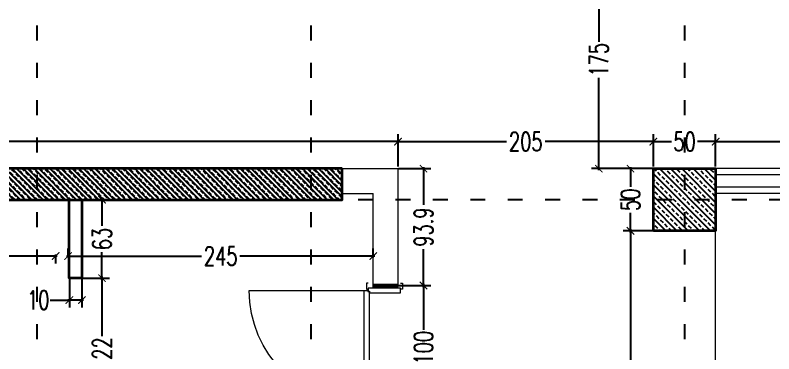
# Model space of a CAD drawing. Header units: centimetres. Extents: x -3207095 to 15275363, y -32656 to 4798027.
# Drawn here: x 693811 to 694420, y 4471354 to 4471626 of the extents above; entities that cross this region are included whole.
import ezdxf

# ---------------------------------------------------------------- set-up
doc = ezdxf.new("R2010")
doc.units = ezdxf.units.CM
doc.linetypes.add('ACAD_ISO03W100', pattern=[30, 12, -18])
doc.linetypes.add('DUZ', pattern=[500, 500])
doc.layers.get('0').update_dxf_attribs({"color": 1, "linetype": 'DUZ'})
doc.layers.add('DIM', color=1, linetype='DUZ')
doc.layers.add('KOLTAR_F', color=145, linetype='Continuous')
for name, color, linetype, lineweight in [('DUV', 220, 'Continuous', 50), ('DUVAR', 7, 'Continuous', 35), ('iç duvar', 7, 'Continuous', 50), ('KAPEN', 151, 'Continuous', 9), ('KOLON_F', 3, 'Continuous', 35)]:
    doc.layers.add(name, color=color, linetype=linetype, lineweight=lineweight)
doc.styles.add('DIM', font='ROMANSTW.SHX', dxfattribs={"width": 0.7})
doc.dimstyles.new('1_100', dxfattribs={"dimtxt": 15, "dimasz": 6, "dimexe": 6, "dimexo": 0, "dimgap": 2, "dimtad": 0, "dimdec": 1, "dimzin": 11, "dimdsep": 46, "dimtxsty": 'DIM', "dimblk": 'ARCHTICK', "dimcen": 3, "dimdle": 1.25, "dimclrt": 2, "dimadec": 0, "dimazin": 0, "dimtfac": 1.25, "dimtdec": 1, "dimtix": 1, "dimtofl": 0, "dimtmove": 1, "dimatfit": 3, "dimldrblk": 'ARCHTICK', "dimfxl": 20, "dimfxlon": 1, "dimtolj": 1, "dimtzin": 0, "dimarcsym": 0})
pattern_1 = [(135, (5198955.835, 3810869.321), (-4.4901280605, -4.4901280605), []), (135, (5198955.835, 3810873.811), (-4.4901280605, -4.4901280605), [3.175, -1.5875])]

# ---------------------------------------------------------------- blocks, each defined once
blk = doc.blocks.new('K210')
for p, q in [((0.04, 0.985), (0.04, 0.032)), ((0.96, 0.032), (0.96, 0.065)), ((0.04, 0.032), (0.047, 0.032)), ((0.047, 0.032), (0.047, 0.022)), ((0.047, 0.022), (0.953, 0.022)), ((0.953, 0.032), (0.96, 0.032)), ((0.953, 0.022), (0.953, 0.032))]:
    blk.add_line(p, q)
for points in [[(0.04, 0.065), (0.96, 0.065)], [(-0.02, 0.03), (-0.02, 0.045), (0.03, 0.045), (0.03, 0.03)], [(1.02, 0.03), (1.02, 0.045), (0.97, 0.045), (0.97, 0.03)], [(0.02, -0.19), (0, -0.19), (0.02, -0.01), (0, -0.01)], [(0.98, -0.19), (1, -0.19), (0.98, -0.01), (1, -0.01)], [(-0.02, -0.23), (-0.02, -0.245), (0.03, -0.245), (0.03, -0.23)], [(1.02, -0.23), (1.02, -0.245), (0.97, -0.245), (0.97, -0.23)]]:
    blk.add_lwpolyline(points)
for points in [[(0.02, 0.03), (0.045, 0.03), (0.045, 0.02), (0.06, 0.02), (0.06, -0.23), (0.02, -0.23)], [(0.98, 0.03), (0.955, 0.03), (0.955, 0.02), (0.94, 0.02), (0.94, -0.23), (0.98, -0.23)]]:
    blk.add_lwpolyline(points, close=True)
blk.add_arc((0.04, 0.065), 0.92, 0, 90)
blk = doc.blocks.new('_ArchTick')
at = {"color": 0, "linetype": 'ByBlock', "const_width": 0.15}
blk.add_lwpolyline([(-0.5, -0.5), (0.5, 0.5)], dxfattribs=at)
blk = doc.blocks.new('*D591')
at = {"layer": 'Defpoints', "color": 0, "linetype": 'Continuous', "lineweight": 5, "transparency": 16777216}
for p in [(694323.37, 4472560.62), (694143.37, 4472542.8), (694323.37, 127.65)]:
    blk.add_point(p, dxfattribs=at)
at = {"layer": 'DIM', "color": 0, "linetype": 'Continuous', "lineweight": -2, "transparency": 16777216}
for p, q in [((694143.37, 4472542.8), (694143.37, 4472566.62)), ((694323.37, 4472540.62), (694323.37, 4472566.62)), ((694142.12, 4472560.62), (694218.87, 4472560.62)), ((694324.62, 4472560.62), (694247.87, 4472560.62))]:
    blk.add_line(p, q, dxfattribs=at)
at = {"layer": 'DIM', "color": 0, "linetype": 'Continuous', "lineweight": -2, "transparency": 16777216, "xscale": 6, "yscale": 6, "zscale": 6, "rotation": 180}
blk.add_blockref('_ArchTick', (694143.37, 4472560.62), dxfattribs=at)
at = {"layer": 'DIM', "color": 0, "linetype": 'Continuous', "lineweight": -2, "transparency": 16777216, "xscale": 6, "yscale": 6, "zscale": 6}
blk.add_blockref('_ArchTick', (694323.37, 4472560.62), dxfattribs=at)
at = {"layer": 'DIM', "color": 2, "linetype": 'Continuous', "lineweight": 5, "transparency": 16777216, "insert": (694233.37, 4472560.62), "char_height": 15, "attachment_point": 5, "style": 'DIM'}
blk.add_mtext('\\A1;180', dxfattribs=at)
blk = doc.blocks.new('*D1195')
at = {"layer": 'Defpoints', "color": 0, "linetype": 'Continuous', "lineweight": 5, "transparency": 16777216}
for p in [(694118.37, 4471408.91), (694138.78, 4471408.91), (694118.37, 4471308.91)]:
    blk.add_point(p, dxfattribs=at)
at = {"layer": 'DIM', "color": 0, "linetype": 'Continuous', "lineweight": -2, "transparency": 16777216}
for p, q in [((694138.78, 4471410.16), (694138.78, 4471373.41)), ((694118.78, 4471408.91), (694144.78, 4471408.91)), ((694138.78, 4471307.66), (694138.78, 4471344.41)), ((694118.78, 4471308.91), (694144.78, 4471308.91))]:
    blk.add_line(p, q, dxfattribs=at)
at = {"layer": 'DIM', "color": 0, "linetype": 'Continuous', "lineweight": -2, "transparency": 16777216, "xscale": 6, "yscale": 6, "zscale": 6}
for p, rotation in [((694138.78, 4471408.91), 90), ((694138.78, 4471308.91), 270)]:
    blk.add_blockref('_ArchTick', p, dxfattribs=dict(at, rotation=rotation))
at = {"layer": 'DIM', "color": 2, "linetype": 'Continuous', "lineweight": 5, "transparency": 16777216, "insert": (694138.78, 4471358.91), "char_height": 15, "attachment_point": 5, "rotation": 90, "style": 'DIM'}
blk.add_mtext('\\A1;100', dxfattribs=at)
blk = doc.blocks.new('*D1196')
at = {"layer": 'Defpoints', "color": 0, "linetype": 'Continuous', "lineweight": 5, "transparency": 16777216}
for p in [(694118.37, 4471502.8), (694138.78, 4471502.8), (694118.37, 4471408.91)]:
    blk.add_point(p, dxfattribs=at)
at = {"layer": 'DIM', "color": 0, "linetype": 'Continuous', "lineweight": -2, "transparency": 16777216}
for p, q in [((694118.78, 4471502.8), (694144.78, 4471502.8)), ((694138.78, 4471504.05), (694138.78, 4471473.6)), ((694138.78, 4471407.66), (694138.78, 4471438.1)), ((694118.78, 4471408.91), (694144.78, 4471408.91))]:
    blk.add_line(p, q, dxfattribs=at)
at = {"layer": 'DIM', "color": 0, "linetype": 'Continuous', "lineweight": -2, "transparency": 16777216, "xscale": 6, "yscale": 6, "zscale": 6}
for p, rotation in [((694138.78, 4471502.8), 90), ((694138.78, 4471408.91), 270)]:
    blk.add_blockref('_ArchTick', p, dxfattribs=dict(at, rotation=rotation))
at = {"layer": 'DIM', "color": 2, "linetype": 'Continuous', "lineweight": 5, "transparency": 16777216, "insert": (694138.78, 4471455.85), "char_height": 15, "attachment_point": 5, "rotation": 90, "style": 'DIM'}
blk.add_mtext('\\A1;93.9', dxfattribs=at)
blk = doc.blocks.new('*D1199')
at = {"layer": 'Defpoints', "color": 0, "linetype": 'Continuous', "lineweight": 5, "transparency": 16777216}
for p in [(694118.37, 4471524.49), (693303.37, 4471502.8), (694118.37, 4471502.8)]:
    blk.add_point(p, dxfattribs=at)
at = {"layer": 'DIM', "color": 0, "linetype": 'Continuous', "lineweight": -2, "transparency": 16777216}
for p, q in [((693303.37, 4471504.49), (693303.37, 4471530.49)), ((694118.37, 4471504.49), (694118.37, 4471530.49)), ((693302.12, 4471524.49), (693696.37, 4471524.49)), ((694119.62, 4471524.49), (693725.37, 4471524.49))]:
    blk.add_line(p, q, dxfattribs=at)
at = {"layer": 'DIM', "color": 0, "linetype": 'Continuous', "lineweight": -2, "transparency": 16777216, "xscale": 6, "yscale": 6, "zscale": 6, "rotation": 180}
blk.add_blockref('_ArchTick', (693303.37, 4471524.49), dxfattribs=at)
at = {"layer": 'DIM', "color": 0, "linetype": 'Continuous', "lineweight": -2, "transparency": 16777216, "xscale": 6, "yscale": 6, "zscale": 6}
blk.add_blockref('_ArchTick', (694118.37, 4471524.49), dxfattribs=at)
at = {"layer": 'DIM', "color": 2, "linetype": 'Continuous', "lineweight": 5, "transparency": 16777216, "insert": (693710.87, 4471524.49), "char_height": 15, "attachment_point": 5, "style": 'DIM'}
blk.add_mtext('\\A1;815', dxfattribs=at)
blk = doc.blocks.new('*D1122')
at = {"layer": 'Defpoints', "color": 0, "linetype": 'Continuous', "lineweight": 5, "transparency": 16777216}
for p in [(693303.37, 4471432.58), (693303.37, 4471431.49), (693843.37, 4471433.8)]:
    blk.add_point(p, dxfattribs=at)
at = {"layer": 'DIM', "color": 0, "linetype": 'Continuous', "lineweight": -2, "transparency": 16777216}
for p, q in [((693303.37, 4471431.49), (693303.37, 4471438.58)), ((693302.12, 4471432.58), (693557.87, 4471432.58)), ((693844.62, 4471432.58), (693588.87, 4471432.58)), ((693843.37, 4471433.8), (693843.37, 4471426.58))]:
    blk.add_line(p, q, dxfattribs=at)
at = {"layer": 'DIM', "color": 0, "linetype": 'Continuous', "lineweight": -2, "transparency": 16777216, "xscale": 6, "yscale": 6, "zscale": 6, "rotation": 180}
blk.add_blockref('_ArchTick', (693303.37, 4471432.58), dxfattribs=at)
at = {"layer": 'DIM', "color": 0, "linetype": 'Continuous', "lineweight": -2, "transparency": 16777216, "xscale": 6, "yscale": 6, "zscale": 6}
blk.add_blockref('_ArchTick', (693843.37, 4471432.58), dxfattribs=at)
at = {"layer": 'DIM', "color": 2, "linetype": 'Continuous', "lineweight": 5, "transparency": 16777216, "insert": (693573.37, 4471432.58), "char_height": 15, "attachment_point": 5, "style": 'DIM'}
blk.add_mtext('\\A1;540', dxfattribs=at)
blk = doc.blocks.new('*D1123')
at = {"layer": 'Defpoints', "color": 0, "linetype": 'Continuous', "lineweight": 5, "transparency": 16777216}
for p in [(693853.37, 4471431.49), (694098.37, 4471432.58), (694098.37, 4471431.49)]:
    blk.add_point(p, dxfattribs=at)
at = {"layer": 'DIM', "color": 0, "linetype": 'Continuous', "lineweight": -2, "transparency": 16777216}
for p, q in [((693853.37, 4471431.49), (693853.37, 4471438.58)), ((694098.37, 4471431.49), (694098.37, 4471438.58)), ((693852.12, 4471432.58), (693960.37, 4471432.58)), ((694099.62, 4471432.58), (693991.37, 4471432.58))]:
    blk.add_line(p, q, dxfattribs=at)
at = {"layer": 'DIM', "color": 0, "linetype": 'Continuous', "lineweight": -2, "transparency": 16777216, "xscale": 6, "yscale": 6, "zscale": 6, "rotation": 180}
blk.add_blockref('_ArchTick', (693853.37, 4471432.58), dxfattribs=at)
at = {"layer": 'DIM', "color": 0, "linetype": 'Continuous', "lineweight": -2, "transparency": 16777216, "xscale": 6, "yscale": 6, "zscale": 6}
blk.add_blockref('_ArchTick', (694098.37, 4471432.58), dxfattribs=at)
at = {"layer": 'DIM', "color": 2, "linetype": 'Continuous', "lineweight": 5, "transparency": 16777216, "insert": (693975.87, 4471432.58), "char_height": 15, "attachment_point": 5, "style": 'DIM'}
blk.add_mtext('\\A1;245', dxfattribs=at)
blk = doc.blocks.new('*D1124')
at = {"layer": 'Defpoints', "color": 0, "linetype": 'Continuous', "lineweight": 5, "transparency": 16777216}
for p in [(693864.44, 4471477.8), (693864.44, 4471414.8), (693880.59, 4471414.8)]:
    blk.add_point(p, dxfattribs=at)
at = {"layer": 'DIM', "color": 0, "linetype": 'Continuous', "lineweight": -2, "transparency": 16777216}
for p, q in [((693864.44, 4471477.8), (693886.59, 4471477.8)), ((693880.59, 4471479.05), (693880.59, 4471456.8)), ((693880.59, 4471413.55), (693880.59, 4471435.8)), ((693864.44, 4471414.8), (693886.59, 4471414.8))]:
    blk.add_line(p, q, dxfattribs=at)
at = {"layer": 'DIM', "color": 0, "linetype": 'Continuous', "lineweight": -2, "transparency": 16777216, "xscale": 6, "yscale": 6, "zscale": 6}
for p, rotation in [((693880.59, 4471477.8), 90), ((693880.59, 4471414.8), 270)]:
    blk.add_blockref('_ArchTick', p, dxfattribs=dict(at, rotation=rotation))
at = {"layer": 'DIM', "color": 2, "linetype": 'Continuous', "lineweight": 5, "transparency": 16777216, "insert": (693880.59, 4471446.3), "char_height": 15, "attachment_point": 5, "rotation": 90, "style": 'DIM'}
blk.add_mtext('\\A1;63', dxfattribs=at)
blk = doc.blocks.new('*D1125')
at = {"layer": 'Defpoints', "color": 0, "linetype": 'Continuous', "lineweight": 5, "transparency": 16777216}
for p in [(693864.44, 4471414.8), (693864.44, 4471292.8), (693880.59, 4471292.8)]:
    blk.add_point(p, dxfattribs=at)
at = {"layer": 'DIM', "color": 0, "linetype": 'Continuous', "lineweight": -2, "transparency": 16777216}
for p, q in [((693880.59, 4471416.05), (693880.59, 4471368.3)), ((693864.44, 4471414.8), (693886.59, 4471414.8)), ((693880.59, 4471291.55), (693880.59, 4471339.3)), ((693864.44, 4471292.8), (693886.59, 4471292.8))]:
    blk.add_line(p, q, dxfattribs=at)
at = {"layer": 'DIM', "color": 0, "linetype": 'Continuous', "lineweight": -2, "transparency": 16777216, "xscale": 6, "yscale": 6, "zscale": 6}
for p, rotation in [((693880.59, 4471414.8), 90), ((693880.59, 4471292.8), 270)]:
    blk.add_blockref('_ArchTick', p, dxfattribs=dict(at, rotation=rotation))
at = {"layer": 'DIM', "color": 2, "linetype": 'Continuous', "lineweight": 5, "transparency": 16777216, "insert": (693880.59, 4471353.8), "char_height": 15, "attachment_point": 5, "rotation": 90, "style": 'DIM'}
blk.add_mtext('\\A1;122', dxfattribs=at)
blk = doc.blocks.new('*D1129')
at = {"layer": 'Defpoints', "color": 0, "linetype": 'Continuous', "lineweight": 5, "transparency": 16777216}
for p in [(693854.44, 4471414.8), (693864.44, 4471414.8), (693854.44, 4471397.25)]:
    blk.add_point(p, dxfattribs=at)
at = {"layer": 'DIM', "color": 0, "linetype": 'Continuous', "lineweight": -2, "transparency": 16777216}
for p, q in [((693854.44, 4471414.8), (693854.44, 4471391.25)), ((693864.44, 4471414.8), (693864.44, 4471391.25)), ((693838.85, 4471397.25), (693854.44, 4471397.25)), ((693865.69, 4471397.25), (693853.19, 4471397.25))]:
    blk.add_line(p, q, dxfattribs=at)
at = {"layer": 'DIM', "color": 0, "linetype": 'Continuous', "lineweight": -2, "transparency": 16777216, "xscale": 6, "yscale": 6, "zscale": 6, "rotation": 180}
blk.add_blockref('_ArchTick', (693854.44, 4471397.25), dxfattribs=at)
at = {"layer": 'DIM', "color": 0, "linetype": 'Continuous', "lineweight": -2, "transparency": 16777216, "xscale": 6, "yscale": 6, "zscale": 6}
blk.add_blockref('_ArchTick', (693864.44, 4471397.25), dxfattribs=at)
at = {"layer": 'DIM', "color": 2, "linetype": 'Continuous', "lineweight": 5, "transparency": 16777216, "insert": (693829.35, 4471397.25), "char_height": 15, "attachment_point": 5, "style": 'DIM'}
blk.add_mtext('\\A1;10', dxfattribs=at)
blk = doc.blocks.new('*D1373')
at = {"layer": 'Defpoints', "color": 0, "linetype": 'Continuous', "lineweight": 5, "transparency": 16777216}
for p in [(694323.37, 4471524.49), (694118.37, 4471502.8), (694323.37, 4471502.8)]:
    blk.add_point(p, dxfattribs=at)
at = {"layer": 'DIM', "color": 0, "linetype": 'Continuous', "lineweight": -2, "transparency": 16777216}
for p, q in [((694118.37, 4471504.49), (694118.37, 4471530.49)), ((694323.37, 4471504.49), (694323.37, 4471530.49)), ((694117.12, 4471524.49), (694205.37, 4471524.49)), ((694324.62, 4471524.49), (694236.37, 4471524.49))]:
    blk.add_line(p, q, dxfattribs=at)
at = {"layer": 'DIM', "color": 0, "linetype": 'Continuous', "lineweight": -2, "transparency": 16777216, "xscale": 6, "yscale": 6, "zscale": 6, "rotation": 180}
blk.add_blockref('_ArchTick', (694118.37, 4471524.49), dxfattribs=at)
at = {"layer": 'DIM', "color": 0, "linetype": 'Continuous', "lineweight": -2, "transparency": 16777216, "xscale": 6, "yscale": 6, "zscale": 6}
blk.add_blockref('_ArchTick', (694323.37, 4471524.49), dxfattribs=at)
at = {"layer": 'DIM', "color": 2, "linetype": 'Continuous', "lineweight": 5, "transparency": 16777216, "insert": (694220.87, 4471524.49), "char_height": 15, "attachment_point": 5, "style": 'DIM'}
blk.add_mtext('\\A1;205', dxfattribs=at)
blk = doc.blocks.new('*D1374')
at = {"layer": 'Defpoints', "color": 0, "linetype": 'Continuous', "lineweight": 5, "transparency": 16777216}
for p in [(694373.37, 4471524.49), (694323.37, 4471502.8), (694373.37, 4471502.8)]:
    blk.add_point(p, dxfattribs=at)
at = {"layer": 'DIM', "color": 0, "linetype": 'Continuous', "lineweight": -2, "transparency": 16777216}
for p, q in [((694323.37, 4471504.49), (694323.37, 4471530.49)), ((694373.37, 4471504.49), (694373.37, 4471530.49)), ((694322.12, 4471524.49), (694337.87, 4471524.49)), ((694374.62, 4471524.49), (694358.87, 4471524.49))]:
    blk.add_line(p, q, dxfattribs=at)
at = {"layer": 'DIM', "color": 0, "linetype": 'Continuous', "lineweight": -2, "transparency": 16777216, "xscale": 6, "yscale": 6, "zscale": 6, "rotation": 180}
blk.add_blockref('_ArchTick', (694323.37, 4471524.49), dxfattribs=at)
at = {"layer": 'DIM', "color": 0, "linetype": 'Continuous', "lineweight": -2, "transparency": 16777216, "xscale": 6, "yscale": 6, "zscale": 6}
blk.add_blockref('_ArchTick', (694373.37, 4471524.49), dxfattribs=at)
at = {"layer": 'DIM', "color": 2, "linetype": 'Continuous', "lineweight": 5, "transparency": 16777216, "insert": (694348.37, 4471524.49), "char_height": 15, "attachment_point": 5, "style": 'DIM'}
blk.add_mtext('\\A1;50', dxfattribs=at)
blk = doc.blocks.new('*D1375')
at = {"layer": 'Defpoints', "color": 0, "linetype": 'Continuous', "lineweight": 5, "transparency": 16777216}
for p in [(694743.37, 4471524.49), (694373.37, 4471502.8), (694743.37, 4471502.8)]:
    blk.add_point(p, dxfattribs=at)
at = {"layer": 'DIM', "color": 0, "linetype": 'Continuous', "lineweight": -2, "transparency": 16777216}
for p, q in [((694373.37, 4471504.49), (694373.37, 4471530.49)), ((694743.37, 4471504.49), (694743.37, 4471530.49)), ((694372.12, 4471524.49), (694542.87, 4471524.49)), ((694744.62, 4471524.49), (694573.87, 4471524.49))]:
    blk.add_line(p, q, dxfattribs=at)
at = {"layer": 'DIM', "color": 0, "linetype": 'Continuous', "lineweight": -2, "transparency": 16777216, "xscale": 6, "yscale": 6, "zscale": 6, "rotation": 180}
blk.add_blockref('_ArchTick', (694373.37, 4471524.49), dxfattribs=at)
at = {"layer": 'DIM', "color": 0, "linetype": 'Continuous', "lineweight": -2, "transparency": 16777216, "xscale": 6, "yscale": 6, "zscale": 6}
blk.add_blockref('_ArchTick', (694743.37, 4471524.49), dxfattribs=at)
at = {"layer": 'DIM', "color": 2, "linetype": 'Continuous', "lineweight": 5, "transparency": 16777216, "insert": (694558.37, 4471524.49), "char_height": 15, "attachment_point": 5, "style": 'DIM'}
blk.add_mtext('\\A1;370', dxfattribs=at)
blk = doc.blocks.new('*D1390')
at = {"layer": 'Defpoints', "color": 0, "linetype": 'Continuous', "lineweight": 5, "transparency": 16777216}
for p in [(694323.37, 4471502.8), (694304.97, 4471452.8), (694323.37, 4471452.8)]:
    blk.add_point(p, dxfattribs=at)
at = {"layer": 'DIM', "color": 0, "linetype": 'Continuous', "lineweight": -2, "transparency": 16777216}
for p, q in [((694323.37, 4471502.8), (694298.97, 4471502.8)), ((694304.97, 4471504.05), (694304.97, 4471488.3)), ((694304.97, 4471451.55), (694304.97, 4471467.3)), ((694323.37, 4471452.8), (694298.97, 4471452.8))]:
    blk.add_line(p, q, dxfattribs=at)
at = {"layer": 'DIM', "color": 0, "linetype": 'Continuous', "lineweight": -2, "transparency": 16777216, "xscale": 6, "yscale": 6, "zscale": 6}
for p, rotation in [((694304.97, 4471502.8), 90), ((694304.97, 4471452.8), 270)]:
    blk.add_blockref('_ArchTick', p, dxfattribs=dict(at, rotation=rotation))
at = {"layer": 'DIM', "color": 2, "linetype": 'Continuous', "lineweight": 5, "transparency": 16777216, "insert": (694304.97, 4471477.8), "char_height": 15, "attachment_point": 5, "rotation": 90, "style": 'DIM'}
blk.add_mtext('\\A1;50', dxfattribs=at)
blk = doc.blocks.new('*D1391')
at = {"layer": 'Defpoints', "color": 0, "linetype": 'Continuous', "lineweight": 5, "transparency": 16777216}
for p in [(694323.37, 4471452.8), (694304.97, 4470762.8), (694323.37, 4470762.8)]:
    blk.add_point(p, dxfattribs=at)
at = {"layer": 'DIM', "color": 0, "linetype": 'Continuous', "lineweight": -2, "transparency": 16777216}
for p, q in [((694323.37, 4471452.8), (694298.97, 4471452.8)), ((694304.97, 4471454.05), (694304.97, 4471123.3)), ((694304.97, 4470761.55), (694304.97, 4471092.3)), ((694323.37, 4470762.8), (694298.97, 4470762.8))]:
    blk.add_line(p, q, dxfattribs=at)
at = {"layer": 'DIM', "color": 0, "linetype": 'Continuous', "lineweight": -2, "transparency": 16777216, "xscale": 6, "yscale": 6, "zscale": 6}
for p, rotation in [((694304.97, 4471452.8), 90), ((694304.97, 4470762.8), 270)]:
    blk.add_blockref('_ArchTick', p, dxfattribs=dict(at, rotation=rotation))
at = {"layer": 'DIM', "color": 2, "linetype": 'Continuous', "lineweight": 5, "transparency": 16777216, "insert": (694304.97, 4471107.8), "char_height": 15, "attachment_point": 5, "rotation": 90, "style": 'DIM'}
blk.add_mtext('\\A1;690', dxfattribs=at)
blk = doc.blocks.new('*D1631')
at = {"layer": 'Defpoints', "color": 0, "linetype": 'Continuous', "lineweight": 5, "transparency": 16777216}
for p in [(694279.56, 4471677.8), (694323.37, 4471677.8), (694323.37, 4471502.8)]:
    blk.add_point(p, dxfattribs=at)
at = {"layer": 'DIM', "color": 0, "linetype": 'Continuous', "lineweight": -2, "transparency": 16777216}
for p, q in [((694299.56, 4471677.8), (694273.56, 4471677.8)), ((694279.56, 4471679.05), (694279.56, 4471604.8)), ((694279.56, 4471501.55), (694279.56, 4471575.8)), ((694299.56, 4471502.8), (694273.56, 4471502.8))]:
    blk.add_line(p, q, dxfattribs=at)
at = {"layer": 'DIM', "color": 0, "linetype": 'Continuous', "lineweight": -2, "transparency": 16777216, "xscale": 6, "yscale": 6, "zscale": 6}
for p, rotation in [((694279.56, 4471677.8), 90), ((694279.56, 4471502.8), 270)]:
    blk.add_blockref('_ArchTick', p, dxfattribs=dict(at, rotation=rotation))
at = {"layer": 'DIM', "color": 2, "linetype": 'Continuous', "lineweight": 5, "transparency": 16777216, "insert": (694279.56, 4471590.3), "char_height": 15, "attachment_point": 5, "rotation": 90, "style": 'DIM'}
blk.add_mtext('\\A1;175', dxfattribs=at)

msp = doc.modelspace()

# ---------------------------------------------------------------- hatches: boundary and pattern name
at = {"layer": 'KOLTAR_F'}
h = msp.add_hatch(dxfattribs=at)
h.set_pattern_fill('ANSI33', color=256, angle=90, style=0)
h.set_pattern_definition([(135, (5198215.835, 3810869.321), (-4.4901280605, -4.4901280605), []), (135, (5198215.835, 3810873.811), (-4.4901280605, -4.4901280605), [3.175, -1.5875])])
h.paths.add_polyline_path([(693803.37, 4471502.8), (694073.37, 4471502.8), (694073.37, 4471477.8), (693803.37, 4471477.8)])
h = msp.add_hatch(dxfattribs=at)
h.set_pattern_fill('ANSI33', color=256, angle=90, style=0)
h.set_pattern_definition(pattern_1)
h.paths.add_polyline_path([(693803.37, 4471502.8), (694073.37, 4471502.8), (694073.37, 4471477.8), (693803.37, 4471477.8)])
h = msp.add_hatch(dxfattribs=at)
h.set_pattern_fill('ANSI33', color=256, angle=90, style=0)
h.set_pattern_definition(pattern_1)
h.paths.add_polyline_path([(693803.37, 4471502.8), (694073.37, 4471502.8), (694073.37, 4471477.8), (693803.37, 4471477.8)])
h = msp.add_hatch(dxfattribs=at)
h.set_pattern_fill('ANSI33', color=256, angle=90, style=0)
h.set_pattern_definition([(135, (5198735.835, 3810869.321), (-4.4901280605, -4.4901280605), []), (135, (5198735.835, 3810873.811), (-4.4901280605, -4.4901280605), [3.175, -1.5875])])
h.paths.add_polyline_path([(694323.37, 4471452.8), (694323.37, 4471502.8), (694373.37, 4471502.8), (694373.37, 4471452.8)])

# ---------------------------------------------------------------- linework, layer by layer
at = {"color": 232, "linetype": 'ACAD_ISO03W100'}
for p, q in [((693828.37, 4472637.8), (693828.37, 4469507.8)), ((694048.37, 4472637.8), (694048.37, 4469507.8)), ((694348.37, 4472637.8), (694348.37, 4469507.8)), ((697128.37, 4471477.8), (693188.37, 4471477.8))]:
    msp.add_line(p, q, dxfattribs=at)
at = {"layer": 'DUV'}
msp.add_line((694098.37, 4471408.91), (694118.37, 4471408.91), dxfattribs=at)
at = {"layer": 'DUVAR'}
msp.add_lwpolyline([(693864.35, 4471477.8), (693864.35, 4471414.8), (693854.35, 4471414.8), (693854.35, 4471477.8)], dxfattribs=at)
at = {"layer": 'iç duvar', "color": 7, "lineweight": 18}
for p, q in [((694073.37, 4471502.8), (694118.37, 4471502.8)), ((694118.37, 4471408.91), (694118.37, 4471502.8)), ((694073.37, 4471482.8), (694098.37, 4471482.8)), ((694098.37, 4471408.91), (694098.37, 4471482.8))]:
    msp.add_line(p, q, dxfattribs=at)
at = {"layer": 'iç duvar', "color": 252, "linetype": 'Continuous', "lineweight": 5, "true_color": 0x939598}
for p, q in [((694743.37, 4471502.8), (694373.37, 4471502.8)), ((694743.37, 4471482.8), (694373.37, 4471482.8)), ((694373.37, 4470762.8), (694373.37, 4471452.8))]:
    msp.add_line(p, q, dxfattribs=at)
at = {"layer": 'KAPEN'}
for p, q in [((694743.37, 4471497.8), (694373.37, 4471497.8)), ((694743.37, 4471487.8), (694373.37, 4471487.8))]:
    msp.add_line(p, q, dxfattribs=at)
at = {"layer": 'KOLON_F'}
for points in [[(694073.37, 4471502.8), (693803.37, 4471502.8), (693803.37, 4471477.8), (694073.37, 4471477.8)], [(694073.37, 4471502.8), (693803.37, 4471502.8), (693803.37, 4471477.8), (694073.37, 4471477.8)], [(694073.37, 4471502.8), (693803.37, 4471502.8), (693803.37, 4471477.8), (694073.37, 4471477.8)], [(694323.37, 4471452.8), (694323.37, 4471502.8), (694373.37, 4471502.8), (694373.37, 4471452.8)]]:
    msp.add_lwpolyline(points, close=True, dxfattribs=at)

# ---------------------------------------------------------------- block references
at = {"layer": 'KAPEN', "xscale": -100, "yscale": 100, "zscale": 100, "rotation": 90}
msp.add_blockref('K210', (694097.37, 4471408.91), dxfattribs=at)

# ---------------------------------------------------------------- dimensions: what is measured, and where the dimension line sits
at = {"layer": 'DIM', "linetype": 'Continuous', "lineweight": 5}
for base, p1, p2, picture, middle in [((694323.37, 4472560.62), (694143.37, 4472542.8), (694323.37, 127.65), '*D591', (694233.37, 4472560.62)), ((694118.37, 4471524.49), (693303.37, 4471502.8), (694118.37, 4471502.8), '*D1199', (693710.87, 4471524.49)), ((694323.37, 4471524.49), (694118.37, 4471502.8), (694323.37, 4471502.8), '*D1373', (694220.87, 4471524.49)), ((694373.37, 4471524.49), (694323.37, 4471502.8), (694373.37, 4471502.8), '*D1374', (694348.37, 4471524.49)), ((694743.37, 4471524.49), (694373.37, 4471502.8), (694743.37, 4471502.8), '*D1375', (694558.37, 4471524.49)), ((693303.37, 4471432.58), (693843.37, 4471433.8), (693303.37, 4471431.49), '*D1122', (693573.37, 4471432.58)), ((694098.37, 4471432.58), (693853.37, 4471431.49), (694098.37, 4471431.49), '*D1123', (693975.87, 4471432.58))]:
    dim = msp.add_linear_dim(base=base, p1=p1, p2=p2, dimstyle='1_100', dxfattribs=at)
    dim.commit()
    dim.dimension.update_dxf_attribs({"geometry": picture, "text_midpoint": middle})
for base, p1, p2, picture, middle in [((694279.56, 4471677.8), (694323.37, 4471502.8), (694323.37, 4471677.8), '*D1631', (694279.56, 4471590.3)), ((694138.78, 4471502.8), (694118.37, 4471408.91), (694118.37, 4471502.8), '*D1196', (694138.78, 4471455.85)), ((694304.97, 4471452.8), (694323.37, 4471502.8), (694323.37, 4471452.8), '*D1390', (694304.97, 4471477.8)), ((693880.59, 4471414.8), (693864.44, 4471477.8), (693864.44, 4471414.8), '*D1124', (693880.59, 4471446.3)), ((694304.97, 4470762.8), (694323.37, 4471452.8), (694323.37, 4470762.8), '*D1391', (694304.97, 4471107.8)), ((693880.59, 4471292.8), (693864.44, 4471414.8), (693864.44, 4471292.8), '*D1125', (693880.59, 4471353.8)), ((694138.78, 4471408.91), (694118.37, 4471308.91), (694118.37, 4471408.91), '*D1195', (694138.78, 4471358.91))]:
    dim = msp.add_linear_dim(base=base, p1=p1, p2=p2, angle=90, dimstyle='1_100', dxfattribs=at)
    dim.commit()
    dim.dimension.update_dxf_attribs({"geometry": picture, "text_midpoint": middle})
dim = msp.add_linear_dim(base=(693854.44, 4471397.25), p1=(693864.44, 4471414.8), p2=(693854.44, 4471414.8), dimstyle='1_100', dxfattribs=at)
dim.commit()
dim.dimension.update_dxf_attribs({"geometry": '*D1129', "text_midpoint": (693829.35, 4471397.25), "dimtype": 160})

doc.saveas('drawing.dxf')
